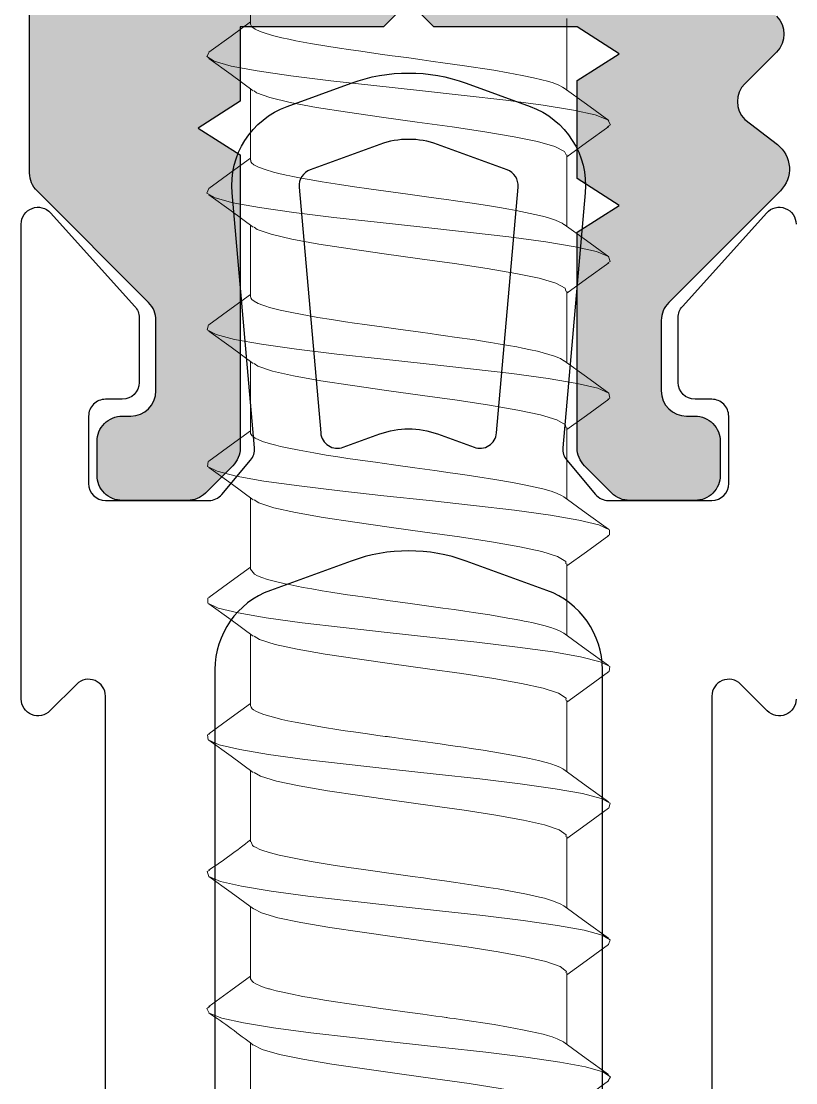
# Model space of a CAD drawing. Header units: millimetres. Extents: x 12 to 3612, y 18 to 315.
# Drawn here: x 982.87 to 992.07, y 119.97 to 132.57 of the extents above; entities that cross this region are included whole.
import ezdxf

# ---------------------------------------------------------------- set-up
doc = ezdxf.new("R2010")
doc.units = ezdxf.units.MM
doc.linetypes.add('SLD-Katı', pattern=[0])

# ---------------------------------------------------------------- blocks, each defined once
blk = doc.blocks.new('50MN800')
at = {"ltscale": 10}
h = blk.add_hatch(color=252, dxfattribs=at)
edge = h.paths.add_edge_path()
edge.add_line((2512.085960479748, 1101.666154233877), (2512.085960479748, 1079.166154233877))
edge.add_line((2512.085960479748, 1079.166154233877), (2412.385960479748, 1079.166154233877))
edge.add_arc((2412.385960479748, 1079.466154233877), 0.3000000000001819, 180, 270, ccw=False)
edge.add_line((2412.085960479748, 1079.466154233877), (2412.085960479748, 1081.153055951005))
edge.add_arc((2412.385960479748, 1081.153055951006), 0.2999999999994353, 175.000000000189, 180.0000000001888, ccw=False)
edge.add_line((2412.08710207032, 1081.179202673829), (2412.149490086052, 1081.892300956702))
edge.add_arc((2412.448348495479, 1081.866154233877), 0.2999999999997855, 89.99999999999392, 174.9999999999941, ccw=False)
edge.add_line((2412.448348495479, 1082.166154233877), (2412.985960479748, 1082.166154233877))
edge.add_arc((2412.985960479748, 1081.866154233877), 0.2999999999999545, 4.3428372009657323e-11, 90.00000000004349, ccw=False)
edge.add_line((2413.285960479749, 1081.866154233877), (2413.285960479749, 1080.966154233877))
edge.add_arc((2413.585960479748, 1080.966154233877), 0.2999999999997272, 180, 270)
edge.add_line((2413.585960479748, 1080.666154233877), (2414.834230590395, 1080.666154233877))
edge.add_arc((2414.834230590395, 1080.966154233877), 0.3000000000002442, 270.0000000000063, 350.0000000000085)
edge.add_line((2415.1296729163, 1080.914059780577), (2415.324371212331, 1082.018248687177))
edge.add_arc((2415.619813538236, 1081.966154233877), 0.2999999999997459, 89.99999999999801, 170.0000000000003, ccw=False)
edge.add_line((2415.619813538236, 1082.266154233877), (2416.067425349344, 1082.266154233877))
edge.add_line((2416.067425349344, 1082.266154233877), (2416.385960479749, 1081.766154233877))
edge.add_line((2416.385960479748, 1081.766154233877), (2416.704495610152, 1082.266154233877))
edge.add_line((2416.704495610153, 1082.266154233877), (2418.19732586496, 1082.266154233877))
edge.add_arc((2418.19732586496, 1081.966154233877), 0.3000000000000337, 5.000000000049283, 90.00000000004951, ccw=False)
edge.add_line((2418.496184274387, 1081.992300956701), (2418.562001422526, 1081.240007511053))
edge.add_arc((2418.860859831953, 1081.266154233877), 0.3000000000002611, 185.0000000000018, 270.0000000000021)
edge.add_line((2418.860859831953, 1080.966154233877), (2421.085960479748, 1080.966154233877))
edge.add_line((2421.085960479748, 1080.966154233877), (2422.085960479748, 1081.966154233877))
edge.add_line((2422.085960479748, 1081.966154233877), (2422.085960479748, 1085.28468936428))
edge.add_line((2422.085960479748, 1085.28468936428), (2421.304495610152, 1086.066154233877))
edge.add_line((2421.304495610152, 1086.066154233877), (2421.154495610152, 1086.066154233877))
edge.add_line((2421.154495610152, 1086.066154233877), (2420.835960479748, 1086.566154233877))
edge.add_line((2420.835960479748, 1086.566154233877), (2420.517425349344, 1086.066154233877))
edge.add_line((2420.517425349344, 1086.066154233877), (2419.354495610152, 1086.066154233877))
edge.add_line((2419.354495610152, 1086.066154233877), (2419.035960479749, 1086.566154233877))
edge.add_line((2419.035960479749, 1086.566154233877), (2418.717425349344, 1086.066154233877))
edge.add_line((2418.717425349344, 1086.066154233877), (2417.554495610152, 1086.066154233877))
edge.add_line((2417.554495610152, 1086.066154233877), (2417.235960479748, 1086.566154233877))
edge.add_line((2417.235960479748, 1086.566154233877), (2416.917425349344, 1086.066154233877))
edge.add_line((2416.917425349344, 1086.066154233877), (2415.619813538235, 1086.066154233877))
edge.add_arc((2415.619813538236, 1086.366154233877), 0.3000000000000139, 189.9999999999544, 269.9999999999437, ccw=False)
edge.add_line((2415.324371212331, 1086.314059780577), (2415.1296729163, 1087.418248687177))
edge.add_arc((2414.834230590395, 1087.366154233877), 0.3000000000000169, 10.00000000004312, 90.00000000004542)
edge.add_line((2414.834230590395, 1087.666154233877), (2413.585960479748, 1087.666154233877))
edge.add_arc((2413.585960479748, 1087.366154233877), 0.2999999999997272, 89.99999999999999, 180)
edge.add_line((2413.285960479749, 1087.366154233877), (2413.285960479749, 1086.466154233877))
edge.add_arc((2412.985960479748, 1086.466154233878), 0.2999999999999545, 269.9999999999566, 359.9999999999565, ccw=False)
edge.add_line((2412.985960479748, 1086.166154233877), (2412.448348495479, 1086.166154233877))
edge.add_arc((2412.448348495479, 1086.466154233877), 0.3000000000002611, 185.0000000000019, 270.0000000000021, ccw=False)
edge.add_line((2412.149490086053, 1086.440007511053), (2412.087102070322, 1087.153105793926))
edge.add_arc((2412.385960479748, 1087.179252516754), 0.2999999999996627, 180.0000000008058, 185.0000000008056, ccw=False)
edge.add_line((2412.085960479748, 1087.17925251675), (2412.085960479748, 1088.866154233877))
edge.add_arc((2412.385960479748, 1088.866154233877), 0.2999999999999545, 89.99999999995657, 179.9999999999565, ccw=False)
edge.add_line((2412.385960479748, 1089.166154233877), (2415.925450867408, 1089.166154233877))
edge.add_arc((2415.925450867408, 1088.866154233877), 0.3000000000000168, 10.000000000043087, 90.00000000004542, ccw=False)
edge.add_line((2416.220893193312, 1088.918248687177), (2416.292248043198, 1088.513575224279))
edge.add_arc((2416.587690369101, 1088.565669677579), 0.2999999999997459, 189.9999999999997, 270.000000000002)
edge.add_line((2416.587690369101, 1088.265669677579), (2421.585960479748, 1088.265669677579))
edge.add_arc((2421.585960479748, 1088.765669677579), 0.4999999999999793, 269.9999999999976, 360.0000000000023)
edge.add_line((2422.085960479748, 1088.765669677579), (2422.085960479748, 1089.441405623083))
edge.add_arc((2422.385960479748, 1089.441405623082), 0.2999999999999159, 134.9999999999048, 179.9999999999161, ccw=False)
edge.add_line((2422.173828445392, 1089.653537657438), (2422.373828431178, 1089.853537643223))
edge.add_arc((2422.161696396821, 1090.06566967758), 0.2999999999999386, 314.9999999999661, 405.0000038394185)
edge.add_line((2422.373828416962, 1090.27780172615), (2422.198092490552, 1090.453537629008))
edge.add_arc((2422.410224510692, 1090.665669677579), 0.2999999999997619, 134.9999961605477, 225.0000038394523, ccw=False)
edge.add_line((2422.198092490552, 1090.87780172615), (2422.373828416962, 1091.053537629008))
edge.add_arc((2422.161696396821, 1091.265669677579), 0.2999999999998116, 314.9999961605571, 405.0000038394429)
edge.add_line((2422.373828416962, 1091.47780172615), (2422.198092490552, 1091.653537629008))
edge.add_arc((2422.410224510692, 1091.865669677579), 0.3000000000000577, 134.9999961605428, 225.0000038394572, ccw=False)
edge.add_line((2422.198092490552, 1092.07780172615), (2422.373828416962, 1092.253537629008))
edge.add_arc((2422.161696396821, 1092.465669677579), 0.2999999999999282, 314.9999961605794, 405.0000042481819)
edge.add_line((2422.373828415448, 1092.677801727663), (2422.198092487785, 1092.853537629268))
edge.add_arc((2422.410224506412, 1093.065669679352), 0.2999999999998921, 134.9999961605726, 225.0000042481888, ccw=False)
edge.add_line((2422.198092486271, 1093.277801727923), (2422.373828412682, 1093.453537630781))
edge.add_arc((2422.161696392542, 1093.665669679352), 0.3000000000002618, 314.9999961605817, 405.0000042481797)
edge.add_line((2422.373828411168, 1093.877801729437), (2422.198092483505, 1094.05353763104))
edge.add_arc((2422.410224502133, 1094.265669681125), 0.3000000000003932, 180.0000000000346, 225.0000042482034, ccw=False)
edge.add_line((2422.110224502132, 1094.265669681125), (2422.110224502132, 1094.866153812076))
edge.add_line((2422.110224502132, 1094.866153812076), (2422.410224458114, 1095.166154233877))
edge.add_line((2422.410224458114, 1095.166154233877), (2422.110224502132, 1095.466153724276))
edge.add_line((2422.110224502132, 1095.466153724276), (2422.110224502132, 1096.065669748518))
edge.add_arc((2422.410224502132, 1096.065669748518), 0.2999999999999884, 135.0000444824529, 180.0000000000216, ccw=False)
edge.add_line((2422.198092303084, 1096.277801618182), (2422.373828081283, 1096.453537669252))
edge.add_arc((2422.161695882235, 1096.665669538915), 0.3000000000002893, 315.0000444824355, 405.0000038393687)
edge.add_line((2422.373827902376, 1096.877801587486), (2422.198091975968, 1097.053537490345))
edge.add_arc((2422.410223996108, 1097.265669538916), 0.2999999999999611, 134.9996677580221, 225.0000038393948, ccw=False)
edge.add_line((2422.198093191849, 1097.477802803361), (2422.373830125523, 1097.653537698949))
edge.add_arc((2422.161699321265, 1097.865670963395), 0.299999999999949, 314.9996677580198, 405.000003839397)
edge.add_line((2422.373831341405, 1098.077803011966), (2422.198095414995, 1098.253538914824))
edge.add_arc((2422.410227435136, 1098.465670963396), 0.3000000000006983, 134.9999961608493, 225.0000038395191, ccw=False)
edge.add_line((2422.198095414994, 1098.677803011966), (2422.373831341404, 1098.853538914824))
edge.add_arc((2422.161699321265, 1099.065670963395), 0.2999999999995086, 314.9999961604993, 404.9999953244161)
edge.add_line((2422.37383137293, 1099.27780298044), (2421.654224405645, 1099.997410065174))
edge.add_arc((2421.442092353977, 1099.785278048129), 0.3000000000003597, 44.99999532428545, 134.9999961605073)
edge.add_line((2421.229960333836, 1099.997410096702), (2421.030938057721, 1099.798387847258))
edge.add_arc((2420.818806037581, 1100.010519895829), 0.2999999999995973, 225.0000038393471, 314.99999616053003, ccw=False)
edge.add_line((2420.606674017439, 1099.798387847259), (2420.230938057722, 1100.17412375662))
edge.add_arc((2420.018806037581, 1099.961991708048), 0.3000000000004679, 45.00000383945201, 134.999996160548)
edge.add_line((2419.806674017439, 1100.17412375662), (2419.430938057722, 1099.798387847259))
edge.add_arc((2419.218806037581, 1100.01051989583), 0.3000000000001464, 225.000003839452, 314.999996160548, ccw=False)
edge.add_line((2419.006674017441, 1099.798387847259), (2418.630938057721, 1100.17412375662))
edge.add_arc((2418.41880603758, 1099.961991708049), 0.3000000000001464, 45.00000383945201, 134.999996160548)
edge.add_line((2418.20667401744, 1100.17412375662), (2417.830938057723, 1099.798387847259))
edge.add_arc((2417.618806037582, 1100.01051989583), 0.3000000000004679, 225.000003839452, 314.999996160548, ccw=False)
edge.add_line((2417.40667401744, 1099.798387847259), (2417.030938057722, 1100.17412375662))
edge.add_arc((2416.818806037581, 1099.961991708048), 0.3000000000003288, 45.00000383948686, 134.9999961605131)
edge.add_line((2416.60667401744, 1100.17412375662), (2416.230938057722, 1099.798387847259))
edge.add_arc((2416.018806037581, 1100.01051989583), 0.3000000000004679, 225.000003839452, 314.999996160548, ccw=False)
edge.add_line((2415.80667401744, 1099.798387847259), (2415.430938057722, 1100.17412375662))
edge.add_arc((2415.218806037581, 1099.961991708048), 0.3000000000003288, 45.00000383948686, 134.9999961605131)
edge.add_line((2415.006674017441, 1100.17412375662), (2414.630938057722, 1099.798387847259))
edge.add_arc((2414.418806037581, 1100.01051989583), 0.3000000000001464, 225.000003839452, 314.999996160548, ccw=False)
edge.add_line((2414.20667401744, 1099.798387847259), (2413.830938057723, 1100.17412375662))
edge.add_arc((2413.618806037583, 1099.961991708049), 0.3000000000003409, 45.00000383942775, 134.9999961604494)
edge.add_line((2413.406674017441, 1100.17412375662), (2413.030938057723, 1099.798387847259))
edge.add_arc((2412.818806037582, 1100.01051989583), 0.3000000000004679, 225.000003839452, 314.999996160548, ccw=False)
edge.add_line((2412.606674017441, 1099.798387847259), (2412.230938057723, 1100.17412375662))
edge.add_arc((2412.018806037582, 1099.961991708048), 0.3000000000003288, 45.00000383948686, 134.9999961605131)
edge.add_line((2411.806674017441, 1100.17412375662), (2411.430938057723, 1099.798387847259))
edge.add_arc((2411.218806037582, 1100.01051989583), 0.3000000000004679, 225.000003839452, 314.999996160548, ccw=False)
edge.add_line((2411.006674017442, 1099.798387847259), (2410.630938057724, 1100.17412375662))
edge.add_arc((2410.418806037582, 1099.961991708048), 0.3000000000003168, 45.00000383948455, 134.9999961605155)
edge.add_line((2410.206674017441, 1100.17412375662), (2409.830938057723, 1099.798387847259))
edge.add_arc((2409.618806037583, 1100.01051989583), 0.3000000000001464, 225.000003839452, 314.999996160548, ccw=False)
edge.add_line((2409.406674017441, 1099.798387847259), (2409.030938057723, 1100.17412375662))
edge.add_arc((2408.818806037582, 1099.961991708049), 0.3000000000000193, 45.00000383948916, 134.9999961605108)
edge.add_line((2408.606674017441, 1100.17412375662), (2408.230938057724, 1099.798387847259))
edge.add_arc((2408.018806037583, 1100.01051989583), 0.3000000000004679, 225.000003839452, 314.999996160548, ccw=False)
edge.add_line((2407.806674017441, 1099.798387847259), (2407.430938057723, 1100.17412375662))
edge.add_arc((2407.218806037582, 1099.961991708048), 0.3000000000003168, 45.00000383948455, 134.9999961605155)
edge.add_line((2407.006674017442, 1100.17412375662), (2406.630938057725, 1099.798387847259))
edge.add_arc((2406.418806037584, 1100.01051989583), 0.3000000000001464, 225.000003839452, 314.999996160548, ccw=False)
edge.add_line((2406.206674017442, 1099.798387847259), (2405.830938057723, 1100.17412375662))
edge.add_arc((2405.618806037583, 1099.961991708048), 0.3000000000003409, 45.00000383948916, 134.9999961605108)
edge.add_line((2405.406674017442, 1100.17412375662), (2405.030938057724, 1099.798387847259))
edge.add_arc((2404.818806037583, 1100.01051989583), 0.3000000000001464, 225.000003839452, 314.999996160548, ccw=False)
edge.add_line((2404.606674017442, 1099.798387847259), (2404.230938057724, 1100.17412375662))
edge.add_arc((2404.018806037583, 1099.961991708048), 0.3000000000006384, 45.00000383948455, 134.9999961605155)
edge.add_line((2403.806674017443, 1100.17412375662), (2403.430938057724, 1099.798387847259))
edge.add_arc((2403.218806037583, 1100.01051989583), 0.3000000000004679, 225.000003839452, 314.999996160548, ccw=False)
edge.add_line((2403.006674017442, 1099.798387847259), (2402.630938057725, 1100.17412375662))
edge.add_arc((2402.418806037584, 1099.961991708048), 0.3000000000005161, 45.00000383946123, 134.9999961605388)
edge.add_line((2402.206674017442, 1100.17412375662), (2401.830938057724, 1099.798387847259))
edge.add_arc((2401.618806037583, 1100.01051989583), 0.3000000000004573, 225.0000038395114, 314.99999616061143, ccw=False)
edge.add_line((2401.406674017442, 1099.798387847258), (2401.030938057724, 1100.17412375662))
edge.add_arc((2400.818806037583, 1099.961991708048), 0.30000000000048, 45.00000383945433, 134.9999961605457)
edge.add_line((2400.606674017442, 1100.17412375662), (2400.308419722213, 1099.787247931546))
edge.add_arc((2400.018806037583, 1100.01051989583), 0.3656862813399815, 224.999999999998, 322.3702815547956, ccw=False)
edge.add_line((2399.760226788261, 1099.751940646509), (2398.433881191532, 1101.078286243237))
edge.add_arc((2398.221749157176, 1100.86615420888), 0.3000000000005672, 44.99999999995628, 89.99999999995144)
edge.add_line((2398.221749157176, 1101.166154208881), (2397.385959898169, 1101.166154208881))
edge.add_arc((2397.385959898169, 1100.866154208881), 0.3000000000001819, 89.99999999999999, 180)
edge.add_line((2397.08595989817, 1100.866154208881), (2397.08595989817, 1100.766154233877))
edge.add_arc((2396.785959898169, 1100.766154233877), 0.2999999999997272, 270, 360, ccw=False)
edge.add_line((2396.785959898169, 1100.466154233877), (2396.385960479749, 1100.466154233877))
edge.add_arc((2396.385960479748, 1100.766154233877), 0.2999999999999545, 180.0000000000434, 270.0000000000434, ccw=False)
edge.add_line((2396.085960479748, 1100.766154233877), (2396.085960479748, 1101.541890165159))
edge.add_arc((2396.385960479748, 1101.541890165159), 0.2999999999997298, 135.0000000000128, 180.0000000000177, ccw=False)
edge.add_line((2396.173828445392, 1101.754022199515), (2396.498092514104, 1102.078286268227))
edge.add_arc((2396.71022454846, 1101.86615423387), 0.2999999999997908, 89.99999999998721, 134.9999999999823, ccw=False)
edge.add_line((2396.71022454846, 1102.16615423387), (2399.267425807347, 1102.166154233871))
edge.add_line((2399.267425807347, 1102.166154233871), (2399.585960479748, 1101.666154384874))
edge.add_line((2399.585960479748, 1101.666154384875), (2399.90449515215, 1102.166154233872))
edge.add_line((2399.90449515215, 1102.166154233871), (2401.067425807346, 1102.166154233871))
edge.add_line((2401.067425807346, 1102.166154233871), (2401.385960479748, 1101.666154384874))
edge.add_line((2401.385960479748, 1101.666154384875), (2401.70449515215, 1102.166154233872))
edge.add_line((2401.70449515215, 1102.166154233871), (2401.70449515215, 1103.86615423387))
edge.add_line((2401.70449515215, 1103.86615423387), (2402.00449515215, 1104.16615423387))
edge.add_line((2402.00449515215, 1104.16615423387), (2401.70449515215, 1104.46615423387))
edge.add_line((2401.70449515215, 1104.46615423387), (2401.70449515215, 1106.166154233872))
edge.add_line((2401.70449515215, 1106.166154233871), (2400.823030282555, 1106.166154233871))
edge.add_line((2400.823030282554, 1106.166154233871), (2400.50449515215, 1106.666154233871))
edge.add_line((2400.50449515215, 1106.666154233871), (2400.185960021748, 1106.166154233871))
edge.add_line((2400.185960021748, 1106.166154233871), (2396.71022454846, 1106.166154233871))
edge.add_arc((2396.71022454846, 1106.46615423387), 0.2999999999997326, 225.0000000000131, 270.00000000001745, ccw=False)
edge.add_line((2396.498092514104, 1106.254022199515), (2396.173828445392, 1106.578286268227))
edge.add_arc((2396.385960479748, 1106.790418302583), 0.3000000000002787, 179.9999999999388, 224.9999999999437, ccw=False)
edge.add_line((2396.085960479748, 1106.790418302583), (2396.085960479748, 1107.566154233864))
edge.add_arc((2396.385960479748, 1107.566154233863), 0.2999999999999545, 89.99999999995657, 179.9999999999565, ccw=False)
edge.add_line((2396.385960479748, 1107.866154233865), (2396.785959898169, 1107.866154233865))
edge.add_arc((2396.785959898169, 1107.566154233864), 0.2999999999997272, 0, 90, ccw=False)
edge.add_line((2397.08595989817, 1107.566154233864), (2397.08595989817, 1107.46615425886))
edge.add_arc((2397.385959898169, 1107.466154258861), 0.2999999999999545, 180.0000000000434, 270.0000000000434)
edge.add_line((2397.385959898169, 1107.16615425886), (2398.221749157176, 1107.16615425886))
edge.add_arc((2398.221749157176, 1107.466154258861), 0.3000000000003398, 269.9999999999437, 314.9999999999389)
edge.add_line((2398.433881191532, 1107.254022224504), (2399.758145235254, 1108.578286268226))
edge.add_arc((2399.97027726961, 1108.36615423387), 0.2999999999997326, 89.99999999998249, 134.9999999999869, ccw=False)
edge.add_line((2399.97027726961, 1108.66615423387), (2413.661696411036, 1108.66615423387))
edge.add_arc((2413.661696411036, 1108.36615423387), 0.2999999999997326, 45.000000000013074, 90.00000000001751, ccw=False)
edge.add_line((2413.873828445392, 1108.578286268226), (2419.898092514104, 1102.554022199515))
edge.add_arc((2420.110224548461, 1102.766154233871), 0.3000000000005672, 224.9999999999563, 269.9999999999515)
edge.add_line((2420.11022454846, 1102.46615423387), (2426.685960479748, 1102.46615423387))
edge.add_arc((2426.685960479748, 1102.766154233871), 0.2999999999999545, 270.0000000000434, 360.0000000000435)
edge.add_line((2426.985960479748, 1102.766154233871), (2426.985960479748, 1106.36615423387))
edge.add_arc((2426.685960479748, 1106.36615423387), 0.2999999999997272, 0, 90)
edge.add_line((2426.685960479748, 1106.66615423387), (2425.285960479749, 1106.666154233871))
edge.add_arc((2425.285960479749, 1106.96615423387), 0.2999999999999545, 180.0000000000434, 270.0000000000434, ccw=False)
edge.add_line((2424.985960479748, 1106.96615423387), (2424.985960479748, 1108.36615423387))
edge.add_arc((2425.285960479749, 1108.36615423387), 0.2999999999999545, 89.99999999995657, 179.9999999999565, ccw=False)
edge.add_line((2425.285960479749, 1108.66615423387), (2429.185960479748, 1108.666154233871))
edge.add_line((2429.185960479748, 1108.666154233871), (2429.185960479748, 1101.966154233877))
edge.add_arc((2429.485960479748, 1101.966154233877), 0.2999999999997272, 180, 270)
edge.add_line((2429.485960479748, 1101.666154233877), (2512.085960479748, 1101.666154233877))
h.paths.add_polyline_path([(2424.585960479748, 1099.466154233877), (2509.085960479748, 1099.466154233877), (2509.085960479748, 1081.166154233877), (2424.585960479748, 1081.166154233877)], flags=16)
edge = h.paths.add_edge_path(flags=16)
edge.add_line((2409.70449515215, 1102.166154233871), (2409.404495152151, 1101.6465389916))
edge.add_line((2409.40449515215, 1101.6465389916), (2409.10449515215, 1102.166154233871))
edge.add_line((2409.10449515215, 1102.166154233871), (2407.90449515215, 1102.166154233871))
edge.add_line((2407.90449515215, 1102.166154233871), (2407.60449515215, 1101.6465389916))
edge.add_line((2407.60449515215, 1101.6465389916), (2407.30449515215, 1102.166154233871))
edge.add_line((2407.304495152151, 1102.166154233871), (2406.10449515215, 1102.166154233871))
edge.add_line((2406.10449515215, 1102.166154233871), (2405.80449515215, 1101.6465389916))
edge.add_line((2405.804495152151, 1101.6465389916), (2405.50449515215, 1102.166154233871))
edge.add_line((2405.50449515215, 1102.166154233871), (2404.293170286745, 1102.166154233871))
edge.add_line((2404.293170286745, 1102.166154233871), (2404.00449515215, 1101.666154233871))
edge.add_line((2404.00449515215, 1101.666154233871), (2403.70449515215, 1102.185769476141))
edge.add_line((2403.70449515215, 1102.185769476142), (2403.70449515215, 1106.166154233872))
edge.add_line((2403.70449515215, 1106.166154233871), (2404.593170286746, 1106.166154233871))
edge.add_line((2404.593170286746, 1106.166154233871), (2404.904495152151, 1106.666154233871))
edge.add_line((2404.90449515215, 1106.666154233871), (2405.193170286745, 1106.16615423387))
edge.add_line((2405.193170286745, 1106.16615423387), (2406.393170954318, 1106.166154233871))
edge.add_line((2406.393170954319, 1106.166154233871), (2406.698337222957, 1106.656263284816))
edge.add_line((2406.698337222957, 1106.656263284816), (2407.003503491595, 1106.166154233871))
edge.add_line((2407.003503491595, 1106.166154233871), (2408.193170954318, 1106.166154233871))
edge.add_line((2408.193170954318, 1106.166154233871), (2408.498337222957, 1106.656263284816))
edge.add_line((2408.498337222957, 1106.656263284816), (2408.803503491596, 1106.16615423387))
edge.add_line((2408.803503491597, 1106.16615423387), (2409.993170954318, 1106.166154233871))
edge.add_line((2409.993170954318, 1106.166154233871), (2410.298337222957, 1106.656263284816))
edge.add_line((2410.298337222957, 1106.656263284816), (2410.603503491595, 1106.16615423387))
edge.add_line((2410.603503491595, 1106.16615423387), (2411.498337222957, 1106.16615423387))
edge.add_line((2411.498337222957, 1106.16615423387), (2411.998337222957, 1106.666154233871))
edge.add_line((2411.998337222957, 1106.666154233871), (2412.83326928629, 1106.666154233871))
edge.add_arc((2412.83326928629, 1106.366154233871), 0.2999999999999309, 44.999999999905924, 89.9999999999149, ccw=False)
edge.add_line((2413.045401320646, 1106.578286268226), (2417.445401320646, 1102.178286268226))
edge.add_arc((2417.23326928629, 1101.96615423387), 0.2999999999997551, -90.00000000000512, 44.999999999999716, ccw=False)
edge.add_line((2417.23326928629, 1101.666154233871), (2411.998337222957, 1101.666154233871))
edge.add_line((2411.998337222957, 1101.666154233871), (2411.498337222957, 1102.166154233871))
edge.add_line((2411.498337222957, 1102.166154233871), (2409.70449515215, 1102.166154233871))
at = {"color": 252, "ltscale": 10}
blk.add_lwpolyline([(2401.830938057724, 1099.798387847259, -0.4142135231196926), (2401.406674017442, 1099.798387847259), (2401.030938057725, 1100.17412375662, 0.4142135231207643), (2400.606674017442, 1100.17412375662), (2400.308419722213, 1099.787247931546, -0.4524120793711335), (2399.760226788261, 1099.751940646507), (2398.433881191532, 1101.078286243237, 0.1989123673783574), (2398.221749157176, 1101.166154208881), (2397.385959898169, 1101.166154208881, 0.4142135623720217), (2397.08595989817, 1100.866154208881), (2397.08595989817, 1100.766154233877, -0.4142135623749232), (2396.785959898169, 1100.466154233878), (2396.385960479748, 1100.466154233878, -0.4142135623735375), (2396.085960479748, 1100.766154233877), (2396.085960479748, 1101.541890165159, -0.1989123673781142), (2396.173828445392, 1101.754022199515), (2396.498092514104, 1102.078286268226, -0.1989123673805049), (2396.71022454846, 1102.16615423387), (2399.267425807347, 1102.166154233871), (2399.585960479748, 1101.666154384875), (2399.90449515215, 1102.166154233871), (2401.067425807346, 1102.166154233871), (2401.385960479748, 1101.666154384875), (2401.70449515215, 1102.166154233871), (2401.70449515215, 1103.86615423387), (2402.00449515215, 1104.16615423387), (2401.70449515215, 1104.46615423387), (2401.70449515215, 1106.166154233871), (2400.823030282554, 1106.166154233871), (2400.50449515215, 1106.666154233871), (2400.185960021748, 1106.166154233871), (2396.71022454846, 1106.166154233871, -0.1989123673762844), (2396.498092514104, 1106.254022199515), (2396.173828445392, 1106.578286268226, -0.1989123673781142), (2396.085960479748, 1106.790418302583), (2396.085960479748, 1107.566154233863, -0.4142135623738514), (2396.385960479748, 1107.866154233865), (2396.785959898169, 1107.866154233865, -0.4142135623749232), (2397.08595989817, 1107.566154233864), (2397.08595989817, 1107.46615425886, 0.4142135623728716), (2397.385959898169, 1107.16615425886), (2398.221749157176, 1107.16615425886, 0.1989123673803379), (2398.433881191532, 1107.254022224504), (2399.758145235254, 1108.578286268226, -0.1989123673807018), (2399.97027726961, 1108.66615423387), (2413.661696411036, 1108.66615423387, -0.1989123673807018)], format="xyb", dxfattribs=at)
blk = doc.blocks.new('V2 48 42')
at = {"color": 0, "linetype": 'SLD-Katı', "lineweight": 15}
for p, q in [((-41.80853932817217, 107.178856779241), (-41.80853932817217, 108.0265992498644)), ((-45.56474290145343, 107.2418435398249), (-45.56474290145343, 106.3938969602004)), ((-41.80853932817217, 105.5611542557508), (-41.80853932817217, 106.4090874838239)), ((-45.56474290145343, 105.6243377317896), (-45.56474290145343, 104.7764166712113)), ((-41.80853932817217, 103.9437776576979), (-41.80853932817217, 104.7915810158211)), ((-45.56474290145343, 104.0068112526769), (-45.56474290145343, 103.1589301585063)), ((-41.80853932817217, 102.3263620048401), (-41.80853932817217, 103.1740745229126)), ((-45.56474290145343, 102.3892701718778), (-45.56474290145343, 101.5414413496219)), ((-41.80853932817217, 100.7090245210657), (-41.80853932817217, 101.5565685117617)), ((-45.56474290145343, 100.7717206516609), (-45.56474290145343, 99.92393772522883)), ((-41.80853932817217, 99.09152062975227), (-41.80853932817217, 99.93906323697774)), ((-45.56474290145343, 99.15416890807865), (-45.56474290145343, 98.3064337561591)), ((-41.80853932817217, 97.47377047507143), (-41.80853932817217, 98.32155867646361)), ((-45.56474290145343, 97.53662117137355), (-45.56474290145343, 96.68892978222357)), ((-41.80853932817217, 95.85622757262354), (-41.80853932817217, 96.70405459704307)), ((-45.56474290145343, 95.91908364622213), (-45.56474290145343, 95.0714253842616)), ((-41.80853932817217, 94.23896514079206), (-41.80853932817217, 95.08764872482607))]:
    blk.add_line(p, q, dxfattribs=at)
at = {"color": 0, "linetype": 'SLD-Katı', "lineweight": 15, "flags": 128}
for points in [[(-41.31329853298257, 106.8432794200216), (-41.57780072790047, 107.0349306331827), (-41.80853932817217, 107.2026972087679)], [(-41.81013955856406, 107.178856779241), (-41.80882608325055, 107.1744546104655), (-41.82472932832025, 107.1455406952773), (-41.86246010391369, 107.1171586266337), (-41.92406326493892, 107.087859707126), (-41.99359890553524, 107.0631476246763), (-42.08642360019121, 107.0367658645155), (-42.18078698133104, 107.0140745710796), (-42.26343641750282, 106.9962507686105), (-42.34778567843568, 106.9792096053825), (-42.52234091760874, 106.9467388607663), (-42.73876188529812, 106.9102834791665), (-42.86601551811918, 106.8903727064262), (-42.97305666925104, 106.8743481440906), (-43.12078349523472, 106.8531502839105), (-43.35036778738686, 106.8211392220092), (-43.49139279738392, 106.8016485944008), (-43.56375467206408, 106.7915565785297), (-43.68755768851088, 106.7743100501048), (-43.84656970071637, 106.7521471883902), (-43.9517646448212, 106.7374666781961), (-44.12144923170354, 106.7140959179269), (-44.32210085096995, 106.6856858065967), (-44.69731975036939, 106.6282540301127), (-44.86722447218563, 106.5992323649607), (-45.03385483557622, 106.5680336064288), (-45.16718513914566, 106.5404638327254), (-45.26903401695563, 106.5168498663606), (-45.33583160784838, 106.498980332497), (-45.402681071816, 106.4781776787622), (-45.47118164556105, 106.4516850426608), (-45.51391725314625, 106.4298071127796), (-45.53362922041015, 106.4161015140853)], [(-41.31980479783579, 106.8435010860885), (-41.29017532119451, 106.7937068585052), (-41.37676654040661, 106.7355563331639), (-41.58127516748164, 106.6766100665245), (-41.88797596651966, 106.6201852361974), (-42.28947900757703, 106.561502942639), (-42.76164376957786, 106.5029538929357), (-43.27442986588403, 106.4464802092443), (-43.81554009272895, 106.387455395401), (-44.34692549954207, 106.3294913740956), (-44.84201428286951, 106.2726287413025), (-45.28490843477266, 106.2134543658176), (-45.64257490367527, 106.1562433903437), (-45.90287970313466, 106.098669366811), (-46.05271270998855, 106.0395400167799), (-46.08208022546205, 105.9828993389856), (-46.04871971180228, 105.9615443026178)], [(-41.84133969565801, 106.3852389837211), (-41.57777879743389, 106.576868913211), (-41.31333686003472, 106.7684760864231)], [(-45.53379338853847, 106.416398404479), (-45.79794682473585, 106.2243490549026), (-46.06289956410546, 106.0323276024992)], [(-41.8523124455337, 106.3851303208703), (-41.87853704720646, 106.3626318157203), (-42.03862057926153, 106.3036855490809), (-42.27869723468802, 106.2472607187556), (-42.59298238667725, 106.1885784251954), (-42.96257952247561, 106.1300293754921), (-43.36397388250543, 106.0735556918025), (-43.78753956569108, 106.0145308779574), (-44.20349293656727, 105.9565668566538), (-44.59103434374128, 105.8997042238589), (-44.93771927912621, 105.840529848374), (-45.21769041021435, 105.7833188729019), (-45.42144959780626, 105.7257448493692), (-45.53873461066223, 105.6666154993363), (-45.555893368135, 105.6243377317896)], [(-46.06302764522661, 105.9620517085004), (-45.79813578696803, 105.7700740800192), (-45.56474290145343, 105.6003917482776)], [(-41.81119577939535, 105.5611542557508), (-41.81396297107403, 105.5418532417971), (-41.8302086175695, 105.5225234531536), (-41.84047003897012, 105.5142088225839), (-41.84917168650054, 105.5080313687231), (-41.87389643104734, 105.4932894401209), (-41.90434454506294, 105.4785957325403), (-41.9820085799829, 105.4493529804458), (-42.08337509757712, 105.4198408351785), (-42.14391509468533, 105.4049075622643), (-42.23251037954242, 105.3851812198209), (-42.27586334368425, 105.3761846929483), (-42.31005936218116, 105.3692170943505), (-42.38910915842871, 105.3536910058592), (-42.50384580205537, 105.3324941321771), (-42.65871839049669, 105.3058260442467), (-42.86561830158871, 105.2729215568179), (-43.04467491399282, 105.2464996710187), (-43.2127991946918, 105.2229297928279), (-43.41713827354715, 105.1944648599329), (-43.67630679563672, 105.1583940876317), (-43.9257632740796, 105.1236809195652), (-44.07139402871144, 105.1033208030585), (-44.1360934000154, 105.0943428748797), (-44.24432642456031, 105.0792737387692), (-44.47037804044521, 105.0466788425692), (-44.64522468094265, 105.0192908323552), (-44.76342591595949, 104.9997331247578), (-44.8755855665795, 104.9802051649112), (-44.96316168281146, 104.9641206755205), (-45.07407938443794, 104.9426773557152), (-45.23829566421637, 104.9068805758798), (-45.29324792694524, 104.8931516257035), (-45.33644828790784, 104.8812961845706), (-45.38290237472029, 104.8671949985201), (-45.430189881758, 104.8508480675537), (-45.51112806439323, 104.8139369637756), (-45.53019864042335, 104.7992805343893)], [(-41.3133036296872, 105.225779226028), (-41.57793825964927, 105.4175265741305), (-41.80853932817217, 105.5851963873993)], [(-41.31614544485319, 105.2258716114284), (-41.29238837003504, 105.1720852421604), (-41.38781387508743, 105.1137263930632), (-41.60041280764517, 105.0548981326119), (-41.91419142422319, 104.9984950020189), (-42.32193290870691, 104.9396704070241), (-42.79785875910056, 104.8813060241428), (-43.31331952501796, 104.8247341574734), (-43.85511493705508, 104.7656346029817), (-44.38421448975168, 104.7079199248001), (-44.87652031242942, 104.6508402681375), (-45.31420357971001, 104.5916595259605), (-45.6648066003072, 104.5346874383995), (-45.91776299851108, 104.4768523278617), (-46.05893508667759, 104.4177850545275), (-46.07954743343225, 104.3612647560931), (-46.04966891347885, 104.3437713999683)], [(-41.84153703526181, 104.7675886678189), (-41.57785631484649, 104.9593086436507), (-41.31329191713758, 105.1510051008845)], [(-45.53304334108361, 104.79946421575), (-45.79727152202577, 104.6073539562585), (-46.06231921195831, 104.4152718287532)], [(-41.85301515439232, 104.7674978013529), (-41.88718458633866, 104.7408018756196), (-42.05360097923995, 104.6819736151683), (-42.29921794877055, 104.6255704845771), (-42.61838637670007, 104.5667458895805), (-42.99092758543475, 104.5083815066992), (-43.39441560070372, 104.4518096400316), (-43.81851762735414, 104.3927100855399), (-44.23268169669336, 104.3349954073583), (-44.61804468148648, 104.2779157506939), (-44.96065068471353, 104.2187350085187), (-45.23509274952539, 104.1617629209559), (-45.43309981778293, 104.1039278104181), (-45.54360531001794, 104.0448605370839), (-45.55446717779296, 104.0068112526769)], [(-46.06260978317641, 104.3442236860701), (-45.79762610642274, 104.1521842776037), (-45.56474290145343, 103.9828671519972)], [(-41.80904593247851, 103.9437776576979), (-41.81249185522393, 103.9274039622178), (-41.82664412108716, 103.9084848405837), (-41.85134295480748, 103.8891186993023), (-41.90078067965987, 103.8628230244358), (-41.95421248627963, 103.841504455615), (-42.00162034812411, 103.8256297091357), (-42.02170174659113, 103.8194869569688), (-42.03756411286713, 103.8148378612732), (-42.05032978175041, 103.8112261163078), (-42.16001749445604, 103.7837096047369), (-42.30065361318975, 103.7536744285335), (-42.60855456625359, 103.6967100904403), (-42.77003826381542, 103.6702674856388), (-42.93563100676329, 103.6450394476615), (-43.04326688790297, 103.6293673411074), (-43.16838103385908, 103.6116565095108), (-43.2510687759609, 103.6001176346799), (-43.34025570046697, 103.5876671958504), (-43.56296223413119, 103.5566519480126), (-43.82797593299711, 103.5197634327506), (-43.94344660319621, 103.5036895912799), (-44.04273372331227, 103.4898420173704), (-44.12594827328439, 103.478220711022), (-44.23191067168182, 103.463399088736), (-44.47170843608137, 103.4287143320526), (-44.60869958502599, 103.4077434470437), (-44.66054530685824, 103.3994151409479), (-44.74995615630178, 103.3846033938971), (-44.87399038963486, 103.3630114905754), (-44.97041761011769, 103.3452116164881), (-45.03836828126987, 103.3321822739454), (-45.13149034094749, 103.3133376909318), (-45.2166286422771, 103.2944014377645), (-45.41967245277419, 103.2370426573234), (-45.48946080323094, 103.2080538803275), (-45.53073188681901, 103.1822504831125)], [(-41.31341496821005, 103.6083568437152), (-41.57814918969461, 103.8001753853714), (-41.80853932817217, 103.9676951320089)], [(-41.31493476137211, 103.6084047417826), (-41.31147912730194, 103.6069139432657), (-41.29524162915959, 103.5504380709099), (-41.3994922887864, 103.491893903536), (-41.62007745018036, 103.4332072817324), (-41.94092609602785, 103.3767836397674), (-42.35475384947586, 103.3178403708716), (-42.83423558647291, 103.2596836676512), (-43.35236023527614, 103.2029716289035), (-43.89462083455601, 103.1438213313486), (-44.42123142725632, 103.0863781512708), (-44.91073372961728, 103.0290401472212), (-45.34302832534559, 102.9698771456005), (-45.68657054026471, 102.9131024817525), (-45.9320445151493, 102.8550285973288), (-46.06450905079328, 102.7960473547228), (-46.07637304530635, 102.7396053787452), (-46.05108521136572, 102.7259608781787)], [(-41.84177757250382, 103.1499068796074), (-41.57800040864277, 103.3417001748367), (-41.31333530896427, 103.5334693608256)], [(-45.5322845566202, 103.1825300670989), (-45.79655016027709, 102.9903870566486), (-46.06165790657224, 102.7982721045737)], [(-41.85328175058567, 103.1498500130219), (-41.89632611616298, 103.1189693860942), (-42.06899390167337, 103.0602827642888), (-42.32014508887232, 103.0038591223238), (-42.64407767490457, 102.944915853428), (-43.01940233045707, 102.8867591502076), (-43.42497555742284, 102.8300471114599), (-43.8494417194056, 102.770896813905), (-44.26165750170685, 102.7134536338272), (-44.64482597059623, 102.6561156297794), (-44.98321387511714, 102.5969526281588), (-45.25212894222659, 102.5401779643107), (-45.4442789824916, 102.482104079887), (-45.54796845046803, 102.423122837281), (-45.55353846875551, 102.3892701718778)], [(-46.06211560316615, 102.7263400859974), (-45.79706118623062, 102.5342566481613), (-45.56474290145343, 102.3653456970515)], [(-41.80939138159829, 102.3263620048401), (-41.80956638787393, 102.3180295563998), (-41.82371923547498, 102.2940340393943), (-41.86627880141441, 102.2625643163046), (-41.95042760795741, 102.2253334970901), (-42.04785642035949, 102.1944850389318), (-42.10868698300283, 102.1784199715785), (-42.16646429920547, 102.1647080786224), (-42.24397607334595, 102.1477139918607), (-42.38544101325442, 102.1193607481018), (-42.56023575442305, 102.0875729680029), (-42.70843250924008, 102.0626860252942), (-42.84394534852299, 102.0412828767894), (-42.96292402120116, 102.0233651843828), (-43.11104138674045, 102.0021241268787), (-43.2913595116911, 101.9769059351074), (-43.50555464036643, 101.947117669004), (-43.75826450115801, 101.9119625088169), (-43.99753246716227, 101.8786811760965), (-44.18143141957853, 101.8530010372033), (-44.33074252771712, 101.8320216193588), (-44.50858676549387, 101.8057441263718), (-44.70992551235258, 101.7737943663087), (-44.91911241088155, 101.7373493245177), (-45.07830850367372, 101.7066512450801), (-45.18806486212907, 101.6833292467527), (-45.27839461624717, 101.6619355706425), (-45.37755612230285, 101.6338720637323), (-45.44177876046251, 101.6114162925569), (-45.50241350165834, 101.5838334220552), (-45.52992735781527, 101.5657627110759)], [(-41.31358999482336, 101.9909807685071), (-41.57838789556672, 102.1828436887354), (-41.80853932817217, 102.3501928750393)], [(-41.31921998194593, 101.9911617866383), (-41.30622922048997, 101.9851854941462), (-41.29873774566431, 101.928766873687), (-41.41179723026562, 101.8700606403181), (-41.64025840820341, 101.8115390997937), (-41.96817158532667, 101.7550527623589), (-42.38792808140215, 101.6960146065594), (-42.87075859630431, 101.6380883203565), (-43.3915365860621, 101.5811943045337), (-43.93404174648776, 101.5220173300204), (-44.45802570199385, 101.4648466629933), (-44.94463977719579, 101.4072301102242), (-45.37137236429407, 101.3481089324268), (-45.70785472465377, 101.2914899694624), (-45.94571758259281, 101.2331999389826), (-46.06943508709946, 101.1743285652065), (-46.07255466407514, 101.1179227517223), (-46.05299382905832, 101.1081338877484)], [(-41.8420345687673, 101.5322136077466), (-41.57818568581752, 101.7240621839701), (-41.313443488757, 101.9158862389741)], [(-45.53086663154909, 101.5660738740862), (-45.7947794477318, 101.3741743845876), (-46.05959490131272, 101.1822997256568)], [(-41.85309144025041, 101.5322051605999), (-41.90595807409954, 101.4971361228745), (-42.08479098117459, 101.4386145823501), (-42.34147208236845, 101.3821282449153), (-42.67004551937134, 101.3230900891176), (-43.04799150294684, 101.2651638029129), (-43.45564168968576, 101.2082697870919), (-43.88029928717287, 101.1490928125768), (-44.29045901264362, 101.0919221455497), (-44.67136665952467, 101.0343055927806), (-45.00540078200993, 100.9751844149832), (-45.26878959592432, 100.9185654520188), (-45.45498187049088, 100.860275421539), (-45.55182441147144, 100.8014040477628), (-45.55310946273084, 100.7717206516609)], [(-46.06157269455207, 101.1084234272639), (-45.79647255689633, 100.916315574168), (-45.56474290145343, 100.7478286062615)], [(-41.80892663339864, 100.7090245210657), (-41.80855315992676, 100.7080491392589), (-41.85665230035193, 100.650641308006), (-41.89307417710916, 100.6313037391392), (-41.94467445943383, 100.6099064003483), (-42.00976013044374, 100.5880754878399), (-42.10743857775469, 100.5612133043487), (-42.21878437380383, 100.5355987819312), (-42.28642333683138, 100.5214122128436), (-42.35808566436981, 100.5071666117365), (-42.43349256796409, 100.4928619786097), (-42.53748022223544, 100.4740682550328), (-42.66073201520203, 100.45305437971), (-42.76232510507725, 100.436553054662), (-42.88730622663934, 100.4170880553847), (-42.95883050090197, 100.4064261062431), (-43.05606039836266, 100.3923883498865), (-43.17148908152785, 100.3762247278228), (-43.2827147013395, 100.3607913653013), (-43.46689544743231, 100.3348156296961), (-43.67623418380936, 100.3056260978447), (-44.09268873812425, 100.2480755623528), (-44.22802329501474, 100.2291375403638), (-44.35433563160041, 100.2111824079821), (-44.45830167295799, 100.1958996221347), (-44.64878921755871, 100.1662928020432), (-44.86554620770039, 100.1295343362017), (-44.9406859740343, 100.1158495414093), (-45.00517935426751, 100.1036163866938), (-45.05985982953143, 100.0928348720536), (-45.1055376456402, 100.0835049974921), (-45.14854985313605, 100.0744315454485), (-45.30742262523836, 100.0366293591724), (-45.38569517515043, 100.0138007407022), (-45.40709828226409, 100.0066569626397), (-45.44156048149625, 99.9940053599239), (-45.48548551548811, 99.97500735077483), (-45.52302405546743, 99.95400278063244), (-45.53046708767215, 99.94841911972435)], [(-41.31378343245569, 100.3736176625007), (-41.57860658840127, 100.5654969791904), (-41.80853932817217, 100.7326896118084)], [(-41.32280343537968, 100.3739127948993), (-41.30162680265767, 100.3634767699459), (-41.30287886446649, 100.3070732106753), (-41.42472363294473, 100.2482283801965), (-41.66094465407059, 100.1898951430467), (-41.99591902698012, 100.133304008561), (-42.42144158444762, 100.0741948806317), (-42.9074121509243, 100.0165214445478), (-43.43083298456258, 99.95940388525014), (-43.97336174954398, 99.9002243359264), (-44.49470511661775, 99.84328605459632), (-44.97822390467718, 99.78541190226679), (-45.39922582640793, 99.72635657506908), (-45.72864743608716, 99.66985138577547), (-45.95877601972688, 99.61136812331279), (-46.07371420338359, 99.55263030871356), (-46.06809039880454, 99.49621845015099), (-46.05317839631562, 99.48925955714913)], [(-41.8422801904253, 99.914529371541), (-41.57838540486682, 100.1064141879433), (-41.31359145403439, 100.2982742502245)], [(-45.53067654962979, 99.94870877407266), (-45.79458900797999, 99.75680714544251), (-46.05940986383348, 99.56493027392753)], [(-41.8524139146507, 99.91458197762404), (-41.91607649417438, 99.87530386275284), (-42.10098358561754, 99.81697062560306), (-42.36319198987985, 99.76037949111742), (-42.69627893561301, 99.7012703631899), (-43.07668286218086, 99.64359692710605), (-43.4864017918826, 99.58647936780653), (-43.91107786634393, 99.52729981848461), (-44.31917061435342, 99.47036153715271), (-44.69765535856413, 99.412487384825), (-45.02720367931988, 99.35343205762547), (-45.28506553858188, 99.29692686833368), (-45.46520364337857, 99.238443605871), (-45.55517398189659, 99.17970579127177), (-45.55318118642617, 99.15416890807865)], [(-46.05961004359915, 99.48946345137301), (-45.79517432478542, 99.29786251827136), (-45.56474290145343, 99.13031600906652)], [(-41.81071863480747, 99.09152062975227), (-41.81496073726703, 99.07047923674872), (-41.83053986439973, 99.05232056263958), (-41.84451950050652, 99.04116601356145), (-41.87095607357469, 99.02488182988418), (-41.91645380792716, 99.00346801160413), (-41.96891753236059, 98.98375296078848), (-42.17984948935464, 98.92673051786005), (-42.25332138944714, 98.91083929827073), (-42.34020719538103, 98.89318307335816), (-42.45020651261302, 98.87225390336425), (-42.6627851977405, 98.83516011240499), (-42.85670199313199, 98.80427831712404), (-42.93370145880635, 98.79263718733637), (-43.0319354644048, 98.77826863436167), (-43.19643329871724, 98.75489274119354), (-43.32251887111897, 98.73737057234939), (-43.40745840112231, 98.72570212783103), (-43.43406548501343, 98.72206305219333), (-43.44998484386178, 98.71988740763663), (-43.45392362566326, 98.71934837201479), (-43.45488657988153, 98.71921605086573), (-43.45511637575555, 98.71918418945825), (-43.45513330192216, 98.71918181455658), (-43.45513712379443, 98.71918127665595), (-43.4551389732801, 98.71918101608026), (-43.45513988266021, 98.71918088788516), (-43.45514774163848, 98.71917977976045), (-43.45516052756557, 98.71917797693277), (-43.45518609945248, 98.7191743712774), (-43.45559525556791, 98.71911668116627), (-43.4572319911772, 98.71888592746109), (-43.4605059918058, 98.71842445239781), (-43.51297798419864, 98.71104671725516), (-43.61829176700712, 98.69632437191831), (-43.82923355993262, 98.66701218105118), (-44.06051292752772, 98.63480012432774), (-44.15722162068641, 98.62130535002325), (-44.23995459281196, 98.609871226834), (-44.33813446196336, 98.5960146767593), (-44.43003126387202, 98.5826313246198), (-44.57091683114231, 98.56113778458712), (-44.77659747754706, 98.52755198646082), (-44.97958334521945, 98.49100487036958), (-45.12309289094765, 98.46234913317858), (-45.23029571699226, 98.43869164310672), (-45.33580179105138, 98.41144760637144), (-45.38512278943563, 98.39648331192257), (-45.43080723308958, 98.3806241667553), (-45.48206080234559, 98.35918293032955), (-45.51617220643266, 98.34095250331484), (-45.52987774881376, 98.33103566023055)], [(-41.31394815591057, 98.75623325891866), (-41.57875664392304, 98.94810061151293), (-41.80853932817217, 99.11518575628361)], [(-41.32561823044352, 98.75662101613307), (-41.29767060646782, 98.741789380103), (-41.30766662074302, 98.68535867147693), (-41.43826592185587, 98.62639889858656), (-41.68212483735078, 98.56827693626292), (-42.02415909593856, 98.51153904095008), (-42.45528008670044, 98.45238295139461), (-42.94418065105856, 98.39498446635116), (-43.4702336760497, 98.33760208958665), (-44.01256505708807, 98.27844407109114), (-44.53125732227363, 98.2216966670112), (-45.01147178894644, 98.16358727959232), (-45.42657928962126, 98.10462174091117), (-45.74893725756147, 98.04818824851463), (-45.97121414399453, 97.98953492513465), (-46.0773479250588, 97.9309541808907), (-46.06297887172468, 97.87449407763415), (-46.05672109765464, 97.87175805854531)], [(-41.84248606227402, 98.29687480311986), (-41.5785718565121, 98.48877617452308), (-41.31375292897019, 98.68065273195316)], [(-45.53061666541316, 98.33124850328568), (-45.79449129294881, 98.13937319223078), (-46.05927737449883, 97.94752235272244)], [(-41.85121000526897, 98.2969992079652), (-41.92667701246046, 98.25347438114295), (-42.11756283020759, 98.19535241881931), (-42.3852975120235, 98.13861452350648), (-42.72276675198327, 98.079458433951), (-43.10546419749198, 98.02205994890755), (-43.51724353166082, 97.96467757214305), (-43.94176509959016, 97.90551955364754), (-44.34778264050328, 97.8487721495676), (-44.72368085598828, 97.79066276215053), (-45.048615191723, 97.73169722346938), (-45.30094783329423, 97.67526373107103), (-45.47493985301116, 97.61661040769286), (-45.55801835579177, 97.5580296634489), (-45.55375346817209, 97.53662117137355)], [(-46.05945197006531, 97.87184457717376), (-45.79463091423395, 97.6799671880708), (-45.56474290145343, 97.51280659581425)], [(-41.81753305762641, 97.47377047507143), (-41.8333571730891, 97.43239276942586), (-41.84972562307166, 97.42017430578017), (-41.8750392424181, 97.40527710600509), (-41.92014823788395, 97.384460826941), (-41.96798965596736, 97.36654695817015), (-42.00554054992381, 97.35447087126886), (-42.07236814429552, 97.33566573475582), (-42.14811097456823, 97.31675919386726), (-42.42441572600092, 97.25943114496295), (-42.53118023532807, 97.24011898657955), (-42.64957785723072, 97.2198309030482), (-42.78980437197379, 97.1971419929996), (-42.97482935451399, 97.16907593713586), (-43.15135017592092, 97.14392985261475), (-43.23362678851481, 97.1324302195153), (-43.31564505663528, 97.12101871723462), (-43.39720477890387, 97.1096953457727), (-43.47811889151717, 97.09846010512592), (-43.56725299318441, 97.08605484851978), (-43.73182899096082, 97.06317923846473), (-43.86250056146173, 97.0450035844915), (-43.95898446732326, 97.0315278866019), (-44.0216002200832, 97.02275214479414), (-44.11302192979565, 97.01000900443432), (-44.24814104810821, 96.99118320588423), (-44.40199686043479, 96.96932056507467), (-44.50804839191824, 96.95340537209813), (-44.63105794996864, 96.93387315582731), (-44.74925474824477, 96.91440136023812), (-45.06602750155025, 96.85674754656793), (-45.15706000235559, 96.83778346637882), (-45.23993693033071, 96.81894631503746), (-45.29971152596909, 96.80391727579445), (-45.39515484646518, 96.77567432643445), (-45.48629593060195, 96.73961271263943), (-45.52867039178363, 96.71343908221934)], [(-41.32459336590136, 97.1375103204773), (-41.29435885003295, 97.120124905985), (-41.31310213333063, 97.06362487320803), (-41.45241802163036, 97.00457396710954), (-41.70378730324182, 96.94668597099917), (-42.05288201688609, 96.88975954379748), (-42.48942908451727, 96.83058056654409), (-42.98113788575347, 96.77344918856215), (-43.50972276463744, 96.71579065148399), (-44.05163604000245, 96.65667824034972), (-44.56766668776618, 96.60007995493288), (-45.04436935449758, 96.5417580071844), (-45.45342378980195, 96.48290607398485), (-45.76871309096214, 96.42650210735155), (-45.98302677960783, 96.36770212114607), (-46.0803382887666, 96.30930174835885), (-46.05781034135043, 96.25419716854412)], [(-41.8426239633277, 96.67927021617106), (-41.57871691335095, 96.8711682022149), (-41.31390073073544, 97.06304147573974)], [(-45.53070356375429, 96.71368120435363), (-45.79457087026685, 96.52181228059453), (-46.05934725747466, 96.32996780906433)], [(-41.84943272958844, 96.67947505707161), (-41.93775487333323, 96.63164944966775), (-42.13451959189797, 96.57376145355556), (-42.40778099696035, 96.51683502635387), (-42.74949761544349, 96.45765604910048), (-43.13439326884509, 96.40052467111855), (-43.54815446617386, 96.3428661340422), (-43.97234875288314, 96.28375372290793), (-44.37628285543951, 96.22715543749109), (-44.74943213389179, 96.16883348974261), (-45.06962830235125, 96.10998155654124), (-45.31642779277217, 96.05357758990976), (-45.48418644792991, 95.99477760370246), (-45.56035912738344, 95.93637723091706), (-45.55482493848876, 95.91908364622213)], [(-46.05932133686429, 96.25424590694638), (-45.79451704612302, 96.06238166782714), (-45.56474290145343, 95.89530264309906)], [(-41.81081926020215, 95.85622757262354), (-41.80945611301559, 95.84833259363768), (-41.82855350124282, 95.81909237801483), (-41.84422596864169, 95.80644037720958), (-41.87113060273441, 95.78988017948177), (-41.92373730822192, 95.76559056400765), (-41.9729745127629, 95.74747001184369), (-42.00999798052544, 95.73551852299533), (-42.02205415901017, 95.73185617731178), (-42.02918561470142, 95.72973609745713), (-42.03082249291947, 95.72925440721701), (-42.03115097433511, 95.72915814951739), (-42.03118189193401, 95.729149146282), (-42.03118966597503, 95.72914690384277), (-42.0311908089343, 95.72914657856381), (-42.03119104463894, 95.72914651195242), (-42.03119110043826, 95.72914649621998), (-42.03119949773736, 95.72914413029685), (-42.03122349118803, 95.72913737041017), (-42.03131947709971, 95.72911033066339), (-42.03170361451748, 95.72900216847302), (-42.034787867045, 95.72813668654817), (-42.06017159138537, 95.72120102964436), (-42.1146618682792, 95.70726677443417), (-42.19478678671157, 95.68855722236367), (-42.28304706644531, 95.66969847586188), (-42.33889722759432, 95.65844584607294), (-42.37624988782909, 95.65112645213776), (-42.4313268808769, 95.64066697411363), (-42.5058829619029, 95.62706741200236), (-42.60198704537015, 95.61032776580032), (-42.71221088024504, 95.59201106148248), (-43.08732752445076, 95.53549904880856), (-43.20786137412188, 95.51862349800103), (-43.3285846695494, 95.5017759132752), (-43.47269091373391, 95.48170271393792), (-43.64006070782671, 95.45840389999103), (-43.85356871119711, 95.42867501374712), (-44.00828036354505, 95.40706975216199), (-44.08600535145752, 95.39620069564444), (-44.13156122686951, 95.38990440170528), (-44.13247262891764, 95.38978132472948), (-44.13291674483844, 95.38972146083688), (-44.13313590711596, 95.38969194753918), (-44.13324476440721, 95.38967729555407), (-44.1332990121, 95.38966999572585), (-44.13330578457953, 95.38966908447219), (-44.13331712421268, 95.3896675587348), (-44.13336652339558, 95.38966091208022), (-44.13346532077867, 95.38964761862735), (-44.13978561448312, 95.38879643571454), (-44.15240979288319, 95.38709169540743), (-44.17759039160501, 95.38367271685638), (-44.22766363855953, 95.37679676801781), (-44.32652399098652, 95.36289290339482), (-44.70076372264157, 95.3051954302864), (-44.87166680582231, 95.27585304312561), (-45.03930024617694, 95.24437789880358), (-45.13315034921834, 95.22516163685759), (-45.20666139325976, 95.20920356800889), (-45.28365463454884, 95.19062819694409), (-45.33332509890715, 95.17717467649527), (-45.38915479304023, 95.16012600074646), (-45.45068577944039, 95.13783942743976), (-45.52476469138674, 95.100358336922), (-45.52962322620306, 95.09585817642437)], [(-41.31303220535847, 95.52055612404001), (-41.57664695449967, 95.71155634312527), (-41.80853932817217, 95.88012277210692)], [(-41.32761595999727, 95.52103252209236), (-41.29168924379383, 95.49848489900614), (-41.31918599911069, 95.44187345851788), (-41.46717336550955, 95.38275535117282), (-41.72592011137704, 95.32512370396216), (-42.08207757486798, 95.26796722090876), (-42.52387386307328, 95.20878946081757), (-43.01836985838554, 95.15188395879704), (-43.54928423443789, 95.0939713179705), (-44.09055924708991, 95.03492852913587), (-44.6039175597366, 94.97843740800272), (-45.07690279321741, 94.91992585637672), (-45.47975082959329, 94.86121119289419), (-45.78796417513513, 94.80479454202032), (-45.99420926472476, 94.74587148750652), (-46.08268783502353, 94.68767454687622), (-46.05391248953902, 94.63650648760995)], [(-45.53089053816166, 95.09604066234351), (-45.7946496420218, 94.90425187548499), (-46.05931553656319, 94.71248685976389)], [(-41.83973956186037, 95.0657465874865), (-41.94930493651964, 95.00983083373103), (-42.15184452410813, 94.95219918651856), (-42.43063444871359, 94.89504270346515), (-42.77646000764616, 94.83586494337396), (-43.1635373972349, 94.77895944135344), (-43.57912205863931, 94.72104680052871), (-44.00281673146446, 94.66200401169226), (-44.404659006158, 94.60551289056093), (-44.77489838367637, 94.54700133893311), (-45.09023635971607, 94.48828667545058), (-45.33149699349178, 94.43187002457671), (-45.49293977897605, 94.37294697006291), (-45.56219828531493, 94.31475002943444), (-45.55639303458383, 94.3015624722575)], [(-46.05924726009334, 94.63668835328644), (-45.79443430171023, 94.44481853992511), (-45.56474290145343, 94.27779874219596)]]:
    blk.add_lwpolyline(points, dxfattribs=at)
at = {"color": 0, "linetype": 'SLD-Katı', "lineweight": 15}
for centre, radius, start, end in [((-37.51689961379407, 102.9043466909625), 6.903590330874548, 231.5630319943685, 236.6272747454105), ((-34.92365139316598, 86.08637395985897), 11.33265840258331, 124.3251433932528, 127.6211542081174)]:
    blk.add_arc(centre, radius, start, end, dxfattribs=at)
blk = doc.blocks.new('A08002')
at = {"color": 31}
for points in [[(-2229.053558987788, 2724.315262316943), (-2229.053558987788, 2737.783891716079, -0.6681784572860663), (-2228.712137605893, 2737.925313066495), (-2228.394980328705, 2737.608155789307, 0.6681787317436307), (-2228.05355894681, 2737.749577139724), (-2228.05355894681, 2743.384563408043, 0.6872809147022011), (-2228.402187911702, 2743.518389511024), (-2229.40218795268, 2742.407777021179, 0.1853387391048113), (-2229.453558992538, 2742.273950889095), (-2229.453558992538, 2741.505581194402, 0.4142133160348032), (-2229.253558961059, 2741.305581162922), (-2229.053558987789, 2741.305581162922, -0.4142136414798711), (-2228.85355895631, 2741.105581247861), (-2228.85355895631, 2740.305581238359, -0.4142135567833288), (-2229.053558987789, 2740.105581206883), (-2230.281377659632, 2740.105581206883, -0.2216948488770407), (-2230.434586538589, 2740.177023736935), (-2230.775908379089, 2740.583795252196, -0.1989125553021095), (-2230.821938426378, 2740.729783889776), (-2230.557364255282, 2743.753880441744, 0.339454240078646), (-2231.211538820608, 2744.780728797168), (-2231.969518680458, 2745.056610910573, 0.1763269741981479), (-2233.3375992642, 2745.056610910573), (-2234.095579124049, 2744.780728797168, 0.3394542400781518), (-2234.749753689375, 2743.753880441744), (-2234.485179518279, 2740.729783889776, -0.1989125553090427), (-2234.531209565569, 2740.583795252196), (-2234.872531406069, 2740.177023736935, -0.2216948488783762), (-2235.025740285025, 2740.105581206881), (-2236.253558956868, 2740.105581206883, -0.4142135567813394), (-2236.453558988347, 2740.305581238359), (-2236.453558988347, 2741.105581247861, -0.4142136414777638), (-2236.253558956868, 2741.305581162922), (-2236.053558983598, 2741.305581162922, 0.4142133160367095), (-2235.853558952119, 2741.505581194402), (-2235.853558952119, 2742.273950889095, 0.1853387391098888), (-2235.904929991977, 2742.407777021179), (-2236.904930032955, 2743.518389511024, 0.6872809147012293), (-2237.253558997847, 2743.384563408043)], [(-2237.253558997847, 2737.749577139724, 0.6681787317428427), (-2236.912137615952, 2737.608155789307), (-2236.594980338764, 2737.925313066495, -0.6681784572869393), (-2236.253558956869, 2737.783891716079), (-2236.253558956869, 2724.315262316943, -0.6681775139216345)]]:
    blk.add_lwpolyline(points, format="xyb", dxfattribs=at)
for points in [[(-2231.35432001847, 2743.823605044568), (-2231.609497813967, 2740.906909695635, -0.4931454765446527), (-2231.877140779586, 2740.73640229686), (-2232.311538826394, 2740.894510226512, 0.176327066447224), (-2232.995579118265, 2740.894510226512), (-2233.429977165071, 2740.73640229686, -0.493145476543086), (-2233.69762013069, 2740.906909695635), (-2233.952797926187, 2743.823605044568, -0.3394541620561413), (-2233.821962995659, 2744.028974715653), (-2232.995579118265, 2744.329753834305, -0.1763269982058994), (-2232.311538826394, 2744.329753834305), (-2231.485154948998, 2744.028974715653, -0.3394541620594053)], [(-2230.353558959569, 2738.098225240743), (-2230.353558959569, 2724.87684027475, -0.5205670485484353), (-2230.890367043065, 2724.50096343772), (-2231.969518680458, 2724.893742675486, 0.1763266436635735), (-2233.337599264201, 2724.893742675486), (-2234.416750901592, 2724.50096343772, -0.5205670485475683), (-2234.953558985088, 2724.87684027475), (-2234.953558985088, 2738.098225240743, -0.315298803119708), (-2234.295579126425, 2739.037917798982), (-2233.337599264201, 2739.386594029056, -0.1763269374505987), (-2231.969518680458, 2739.386594029056), (-2231.011538818232, 2739.037917798982, -0.3152988031202845)]]:
    blk.add_lwpolyline(points, format="xyb", close=True, dxfattribs=at)

msp = doc.modelspace()

# ---------------------------------------------------------------- block references
at = {"rotation": 90.00000000000001}
msp.add_blockref('50MN800', (2091.638660873876, -2269.206562575761), dxfattribs=at)
at = {"xscale": -1}
for name, p in [('V2 48 42', (943.7858658975937, 25.3550027480199)), ('A08002', (-1245.181051959232, -2613.226183263872))]:
    msp.add_blockref(name, p, dxfattribs=at)

doc.saveas('drawing.dxf')
